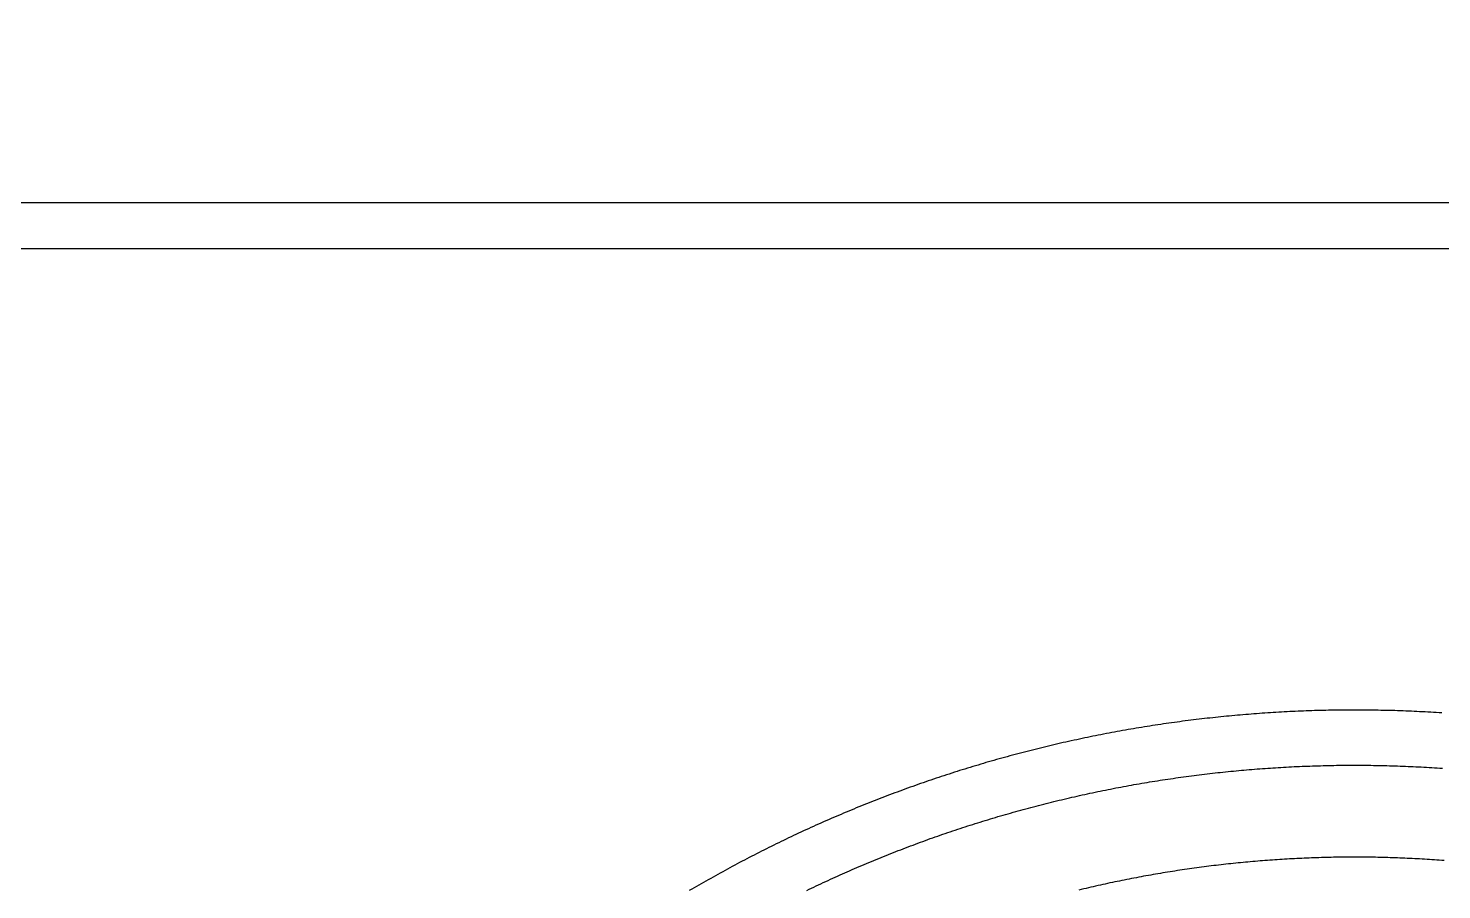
# Model space of a CAD drawing. Header units: inches. Extents: x -43479 to 56521, y -44741 to 59530.
# Drawn here: x 20163 to 23238, y 41647 to 43520 of the extents above; entities that cross this region are included whole.
import ezdxf

# ---------------------------------------------------------------- set-up
doc = ezdxf.new("R2010")
doc.units = ezdxf.units.IN
doc.header["$MEASUREMENT"] = 0

# ---------------------------------------------------------------- blocks, each defined once
blk = doc.blocks.new('kanishk_spiralEditV1')
for points in [[(2987.9, -1431.3), (2981.9, -1431.6), (2975.9, -1432), (2969.9, -1432.4), (2963.9, -1432.7), (2957.9, -1433.1), (2951.8, -1433.4), (2945.8, -1433.7), (2939.8, -1434), (2933.8, -1434.3), (2927.8, -1434.6), (2921.8, -1434.9), (2915.8, -1435.1), (2909.8, -1435.4), (2903.7, -1435.6), (2897.7, -1435.8), (2891.7, -1436), (2885.7, -1436.2), (2879.7, -1436.4), (2873.7, -1436.5), (2867.7, -1436.7), (2861.6, -1436.8), (2855.6, -1436.9), (2849.6, -1437.1), (2843.6, -1437.2), (2837.6, -1437.2), (2831.6, -1437.3), (2825.6, -1437.4), (2819.5, -1437.4), (2813.5, -1437.5), (2807.5, -1437.5), (2801.5, -1437.5), (2795.5, -1437.5), (2789.5, -1437.5), (2783.5, -1437.5), (2777.4, -1437.4), (2771.4, -1437.4), (2765.4, -1437.3), (2759.4, -1437.3), (2753.4, -1437.2), (2747.4, -1437.1), (2741.4, -1437), (2735.4, -1436.8), (2729.4, -1436.7), (2723.3, -1436.5), (2717.3, -1436.4), (2711.3, -1436.2), (2705.3, -1436), (2699.3, -1435.8), (2693.3, -1435.6), (2687.3, -1435.4), (2681.3, -1435.1), (2675.3, -1434.9), (2669.3, -1434.6), (2663.3, -1434.3), (2657.3, -1434.1), (2651.3, -1433.7), (2645.3, -1433.4), (2639.3, -1433.1), (2633.3, -1432.8), (2627.3, -1432.4), (2621.3, -1432.1), (2615.3, -1431.7), (2609.3, -1431.3), (2603.3, -1430.9), (2597.3, -1430.5), (2591.3, -1430), (2585.3, -1429.6), (2579.4, -1429.2), (2573.4, -1428.7), (2567.4, -1428.2), (2561.4, -1427.7), (2555.4, -1427.2), (2549.4, -1426.7), (2543.4, -1426.2), (2537.5, -1425.6), (2531.5, -1425.1), (2525.5, -1424.5), (2519.5, -1423.9), (2513.6, -1423.4), (2507.6, -1422.7), (2501.6, -1422.1), (2495.7, -1421.5), (2489.7, -1420.9), (2483.7, -1420.2), (2477.8, -1419.6), (2471.8, -1418.9), (2465.8, -1418.2), (2459.9, -1417.5), (2453.9, -1416.8), (2448, -1416), (2442, -1415.3), (2436, -1414.5), (2430.1, -1413.8), (2424.1, -1413), (2418.2, -1412.2), (2412.2, -1411.4), (2406.3, -1410.6), (2400.4, -1409.8), (2394.4, -1408.9), (2388.5, -1408.1), (2382.6, -1407.2), (2376.6, -1406.3), (2370.7, -1405.5), (2364.8, -1404.6), (2358.8, -1403.6), (2352.9, -1402.7), (2347, -1401.8), (2341.1, -1400.8), (2335.1, -1399.9), (2329.2, -1398.9), (2323.3, -1397.9), (2317.4, -1396.9), (2311.5, -1395.9), (2305.6, -1394.9), (2299.7, -1393.8), (2293.8, -1392.8), (2287.9, -1391.7), (2282, -1390.6), (2276.1, -1389.6), (2270.2, -1388.5), (2264.3, -1387.4), (2258.4, -1386.2), (2252.5, -1385.1), (2246.6, -1383.9), (2240.8, -1382.8), (2234.9, -1381.6), (2229, -1380.4), (2223.1, -1379.2), (2217.3, -1378), (2211.4, -1376.8), (2205.5, -1375.6), (2199.7, -1374.3), (2193.8, -1373.1), (2188, -1371.8), (2182.1, -1370.5), (2176.3, -1369.2), (2170.4, -1367.9), (2164.6, -1366.6), (2158.7, -1365.3), (2152.9, -1363.9), (2147.1, -1362.6), (2141.2, -1361.2), (2135.4, -1359.8), (2129.6, -1358.4), (2123.8, -1357), (2117.9, -1355.6), (2112.1, -1354.2), (2106.3, -1352.7), (2100.5, -1351.3), (2094.7, -1349.8), (2088.9, -1348.3), (2083.1, -1346.8), (2077.3, -1345.3), (2071.5, -1343.8), (2065.7, -1342.3), (2059.9, -1340.8), (2054.2, -1339.2), (2048.4, -1337.7), (2042.6, -1336.1), (2036.8, -1334.5), (2031.1, -1332.9), (2025.3, -1331.3), (2019.5, -1329.7), (2013.8, -1328), (2008, -1326.4), (2002.3, -1324.7), (1996.5, -1323.1), (1990.8, -1321.4), (1985.1, -1319.7), (1979.3, -1318), (1973.6, -1316.3), (1967.9, -1314.5), (1962.1, -1312.8), (1956.4, -1311), (1950.7, -1309.3), (1945, -1307.5), (1939.3, -1305.7), (1933.6, -1303.9), (1927.9, -1302.1), (1922.2, -1300.3), (1916.5, -1298.4), (1910.8, -1296.6), (1905.1, -1294.7), (1899.4, -1292.9), (1893.8, -1291), (1888.1, -1289.1), (1882.4, -1287.2), (1876.8, -1285.3), (1871.1, -1283.3), (1865.5, -1281.4), (1859.8, -1279.4), (1854.2, -1277.5), (1848.5, -1275.5), (1842.9, -1273.5), (1837.3, -1271.5), (1831.6, -1269.5), (1826, -1267.5), (1820.4, -1265.4), (1814.8, -1263.4), (1809.2, -1261.3), (1803.6, -1259.2), (1798, -1257.2), (1792.4, -1255.1), (1786.8, -1253), (1781.2, -1250.8), (1775.6, -1248.7), (1770, -1246.6), (1764.4, -1244.4), (1758.9, -1242.2), (1753.3, -1240.1), (1747.8, -1237.9), (1742.2, -1235.7), (1736.7, -1233.5), (1731.1, -1231.3), (1725.6, -1229), (1720, -1226.8), (1714.5, -1224.5), (1709, -1222.2), (1703.5, -1220), (1697.9, -1217.7), (1692.4, -1215.4), (1686.9, -1213.1), (1681.4, -1210.7), (1675.9, -1208.4), (1670.4, -1206), (1665, -1203.7), (1659.5, -1201.3), (1654, -1198.9), (1648.5, -1196.5), (1643.1, -1194.1), (1637.6, -1191.7), (1632.2, -1189.3), (1626.7, -1186.8), (1621.3, -1184.4), (1615.8, -1181.9), (1610.4, -1179.5), (1605, -1177), (1599.6, -1174.5), (1594.1, -1172), (1588.7, -1169.5), (1583.3, -1166.9), (1577.9, -1164.4), (1572.5, -1161.8), (1567.2, -1159.3), (1561.8, -1156.7), (1556.4, -1154.1), (1551, -1151.5), (1545.7, -1148.9), (1540.3, -1146.3), (1534.9, -1143.7), (1529.6, -1141), (1524.3, -1138.4), (1518.9, -1135.7), (1513.6, -1133), (1508.3, -1130.3), (1502.9, -1127.6), (1497.6, -1124.9), (1492.3, -1122.2), (1487, -1119.5), (1481.7, -1116.7), (1476.4, -1114), (1471.2, -1111.2), (1465.9, -1108.5), (1460.6, -1105.7), (1455.3, -1102.9), (1450.1, -1100.1), (1444.8, -1097.2), (1439.6, -1094.4), (1434.3, -1091.6), (1429.1, -1088.7), (1423.9, -1085.9), (1418.6, -1083), (1413.4, -1080.1), (1408.2, -1077.2), (1403, -1074.3), (1397.8, -1071.4), (1392.6, -1068.5), (1387.4, -1065.5), (1382.3, -1062.6), (1377.1, -1059.6), (1371.9, -1056.7), (1366.8, -1053.7), (1361.6, -1050.7), (1356.5, -1047.7), (1351.3, -1044.7)], [(2993.2, -1110.1), (2987.8, -1110.5), (2982.5, -1110.9), (2977.1, -1111.3), (2971.8, -1111.7), (2966.5, -1112), (2961.1, -1112.4), (2955.8, -1112.7), (2950.4, -1113), (2945.1, -1113.4), (2939.8, -1113.7), (2934.4, -1113.9), (2929.1, -1114.2), (2923.7, -1114.5), (2918.4, -1114.8), (2913, -1115), (2907.7, -1115.2), (2902.4, -1115.5), (2897, -1115.7), (2891.7, -1115.9), (2886.3, -1116.1), (2881, -1116.2), (2875.6, -1116.4), (2870.3, -1116.6), (2865, -1116.7), (2859.6, -1116.8), (2854.3, -1117), (2848.9, -1117.1), (2843.6, -1117.2), (2838.2, -1117.3), (2832.9, -1117.3), (2827.5, -1117.4), (2822.2, -1117.5), (2816.8, -1117.5), (2811.5, -1117.5), (2806.2, -1117.6), (2800.8, -1117.6), (2795.5, -1117.6), (2790.1, -1117.6), (2784.8, -1117.5), (2779.4, -1117.5), (2774.1, -1117.5), (2768.8, -1117.4), (2763.4, -1117.3), (2758.1, -1117.3), (2752.7, -1117.2), (2747.4, -1117.1), (2742, -1117), (2736.7, -1116.8), (2731.4, -1116.7), (2726, -1116.6), (2720.7, -1116.4), (2715.4, -1116.2), (2710, -1116), (2704.7, -1115.9), (2699.3, -1115.7), (2694, -1115.4), (2688.7, -1115.2), (2683.3, -1115), (2678, -1114.7), (2672.7, -1114.5), (2667.3, -1114.2), (2662, -1113.9), (2656.7, -1113.6), (2651.4, -1113.3), (2646, -1113), (2640.7, -1112.7), (2635.4, -1112.4), (2630, -1112), (2624.7, -1111.7), (2619.4, -1111.3), (2614.1, -1110.9), (2608.8, -1110.5), (2603.4, -1110.1), (2598.1, -1109.7), (2592.8, -1109.3), (2587.5, -1108.8), (2582.2, -1108.4), (2576.8, -1107.9), (2571.5, -1107.5), (2566.2, -1107), (2560.9, -1106.5), (2555.6, -1106), (2550.3, -1105.5), (2545, -1105), (2539.7, -1104.4), (2534.4, -1103.9), (2529.1, -1103.3), (2523.8, -1102.7), (2518.5, -1102.2), (2513.2, -1101.6), (2507.9, -1101), (2502.6, -1100.4), (2497.3, -1099.7), (2492, -1099.1), (2486.7, -1098.5), (2481.4, -1097.8), (2476.1, -1097.1), (2470.8, -1096.4), (2465.5, -1095.8), (2460.3, -1095.1), (2455, -1094.3), (2449.7, -1093.6), (2444.4, -1092.9), (2439.1, -1092.1), (2433.9, -1091.4), (2428.6, -1090.6), (2423.3, -1089.8), (2418.1, -1089), (2412.8, -1088.2), (2407.5, -1087.4), (2402.3, -1086.6), (2397, -1085.8), (2391.7, -1084.9), (2386.5, -1084.1), (2381.2, -1083.2), (2376, -1082.3), (2370.7, -1081.4), (2365.5, -1080.5), (2360.2, -1079.6), (2355, -1078.7), (2349.7, -1077.8), (2344.5, -1076.8), (2339.3, -1075.9), (2334, -1074.9), (2328.8, -1073.9), (2323.6, -1072.9), (2318.3, -1071.9), (2313.1, -1070.9), (2307.9, -1069.9), (2302.6, -1068.9), (2297.4, -1067.8), (2292.2, -1066.8), (2287, -1065.7), (2281.8, -1064.7), (2276.6, -1063.6), (2271.4, -1062.5), (2266.2, -1061.4), (2261, -1060.2), (2255.8, -1059.1), (2250.6, -1058), (2245.4, -1056.8), (2240.2, -1055.7), (2235, -1054.5), (2229.8, -1053.3), (2224.6, -1052.1), (2219.4, -1050.9), (2214.3, -1049.7), (2209.1, -1048.5), (2203.9, -1047.2), (2198.7, -1046)], [(1606.6, -1045.1), (1611.7, -1047.6), (1616.9, -1050.1), (1622, -1052.5), (1627.2, -1055), (1632.4, -1057.4), (1637.5, -1059.8), (1642.7, -1062.2), (1647.9, -1064.7), (1653.1, -1067), (1658.3, -1069.4), (1663.5, -1071.8), (1668.7, -1074.2), (1673.9, -1076.5), (1679.1, -1078.9), (1684.4, -1081.2), (1689.6, -1083.5), (1694.8, -1085.8), (1700, -1088.1), (1705.3, -1090.4), (1710.5, -1092.7), (1715.8, -1094.9), (1721, -1097.2), (1726.3, -1099.4), (1731.6, -1101.7), (1736.8, -1103.9), (1742.1, -1106.1), (1747.4, -1108.3), (1752.7, -1110.5), (1758, -1112.7), (1763.3, -1114.8), (1768.6, -1117), (1773.9, -1119.1), (1779.2, -1121.3), (1784.5, -1123.4), (1789.8, -1125.5), (1795.1, -1127.6), (1800.5, -1129.7), (1805.8, -1131.8), (1811.1, -1133.8), (1816.5, -1135.9), (1821.8, -1137.9), (1827.2, -1140), (1832.5, -1142), (1837.9, -1144), (1843.3, -1146), (1848.6, -1148), (1854, -1150), (1859.4, -1151.9), (1864.8, -1153.9), (1870.1, -1155.8), (1875.5, -1157.8), (1880.9, -1159.7), (1886.3, -1161.6), (1891.7, -1163.5), (1897.1, -1165.4), (1902.5, -1167.3), (1908, -1169.1), (1913.4, -1171), (1918.8, -1172.8), (1924.2, -1174.6), (1929.7, -1176.5), (1935.1, -1178.3), (1940.5, -1180.1), (1946, -1181.9), (1951.4, -1183.6), (1956.9, -1185.4), (1962.3, -1187.2), (1967.8, -1188.9), (1973.2, -1190.6), (1978.7, -1192.3), (1984.2, -1194), (1989.7, -1195.7), (1995.1, -1197.4), (2000.6, -1199.1), (2006.1, -1200.8), (2011.6, -1202.4), (2017.1, -1204), (2022.6, -1205.7), (2028.1, -1207.3), (2033.6, -1208.9), (2039.1, -1210.5), (2044.6, -1212.1), (2050.1, -1213.6), (2055.6, -1215.2), (2061.2, -1216.7), (2066.7, -1218.3), (2072.2, -1219.8), (2077.7, -1221.3), (2083.3, -1222.8), (2088.8, -1224.3), (2094.4, -1225.8), (2099.9, -1227.2), (2105.4, -1228.7), (2111, -1230.1), (2116.5, -1231.6), (2122.1, -1233), (2127.7, -1234.4), (2133.2, -1235.8), (2138.8, -1237.2), (2144.4, -1238.5), (2149.9, -1239.9), (2155.5, -1241.3), (2161.1, -1242.6), (2166.7, -1243.9), (2172.3, -1245.2), (2177.9, -1246.5), (2183.4, -1247.8), (2189, -1249.1), (2194.6, -1250.4), (2200.2, -1251.6), (2205.8, -1252.9), (2211.4, -1254.1), (2217.1, -1255.3), (2222.7, -1256.5), (2228.3, -1257.7), (2233.9, -1258.9), (2239.5, -1260.1), (2245.1, -1261.3), (2250.8, -1262.4), (2256.4, -1263.6), (2262, -1264.7), (2267.6, -1265.8), (2273.3, -1266.9), (2278.9, -1268), (2284.6, -1269.1), (2290.2, -1270.1), (2295.8, -1271.2), (2301.5, -1272.2), (2307.1, -1273.3), (2312.8, -1274.3), (2318.4, -1275.3), (2324.1, -1276.3), (2329.8, -1277.3), (2335.4, -1278.3), (2341.1, -1279.2), (2346.8, -1280.2), (2352.4, -1281.1), (2358.1, -1282), (2363.8, -1283), (2369.4, -1283.9), (2375.1, -1284.8), (2380.8, -1285.6), (2386.5, -1286.5), (2392.2, -1287.4), (2397.8, -1288.2), (2403.5, -1289), (2409.2, -1289.9), (2414.9, -1290.7), (2420.6, -1291.5), (2426.3, -1292.2), (2432, -1293), (2437.7, -1293.8), (2443.4, -1294.5), (2449.1, -1295.3), (2454.8, -1296), (2460.5, -1296.7), (2466.2, -1297.4), (2471.9, -1298.1), (2477.6, -1298.8), (2483.3, -1299.4), (2489, -1300.1), (2494.8, -1300.7), (2500.5, -1301.4), (2506.2, -1302), (2511.9, -1302.6), (2517.6, -1303.2), (2523.4, -1303.8), (2529.1, -1304.3), (2534.8, -1304.9), (2540.5, -1305.4), (2546.3, -1306), (2552, -1306.5), (2557.7, -1307), (2563.4, -1307.5), (2569.2, -1308), (2574.9, -1308.4), (2580.7, -1308.9), (2586.4, -1309.4), (2592.1, -1309.8), (2597.9, -1310.2), (2603.6, -1310.6), (2609.3, -1311), (2615.1, -1311.4), (2620.8, -1311.8), (2626.6, -1312.2), (2632.3, -1312.5), (2638.1, -1312.9), (2643.8, -1313.2), (2649.6, -1313.5), (2655.3, -1313.8), (2661.1, -1314.1), (2666.8, -1314.4), (2672.6, -1314.7), (2678.3, -1314.9), (2684.1, -1315.2), (2689.8, -1315.4), (2695.6, -1315.6), (2701.3, -1315.8), (2707.1, -1316), (2712.8, -1316.2), (2718.6, -1316.4), (2724.4, -1316.5), (2730.1, -1316.7), (2735.9, -1316.8), (2741.6, -1317), (2747.4, -1317.1), (2753.1, -1317.2), (2758.9, -1317.3), (2764.7, -1317.3), (2770.4, -1317.4), (2776.2, -1317.4), (2782, -1317.5), (2787.7, -1317.5), (2793.5, -1317.5), (2799.2, -1317.5), (2805, -1317.5), (2810.8, -1317.5), (2816.5, -1317.5), (2822.3, -1317.4), (2828.1, -1317.4), (2833.8, -1317.3), (2839.6, -1317.2), (2845.3, -1317.1), (2851.1, -1317), (2856.9, -1316.9), (2862.6, -1316.8), (2868.4, -1316.6), (2874.2, -1316.5), (2879.9, -1316.3), (2885.7, -1316.1), (2891.5, -1316), (2897.2, -1315.8), (2903, -1315.5), (2908.7, -1315.3), (2914.5, -1315.1), (2920.3, -1314.8), (2926, -1314.6), (2931.8, -1314.3), (2937.5, -1314), (2943.3, -1313.7), (2949.1, -1313.4), (2954.8, -1313.1), (2960.6, -1312.7), (2966.3, -1312.4), (2972.1, -1312), (2977.9, -1311.7), (2983.6, -1311.3), (2989.4, -1310.9)]]:
    blk.add_lwpolyline(points)

msp = doc.modelspace()

# ---------------------------------------------------------------- linework, layer by layer
for p, q in [((-15639.7, 43141.4), (35562.1, 43141.4)), ((-15639.7, 43041.4), (35562.1, 43041.4))]:
    msp.add_line(p, q)
msp.add_circle((6520.5, 9529.6), 50000)

# ---------------------------------------------------------------- block references
at = {"xscale": -1, "rotation": 180}
msp.add_blockref('kanishk_spiralEditV1', (20250, 40600), dxfattribs=at)

doc.saveas('drawing.dxf')
